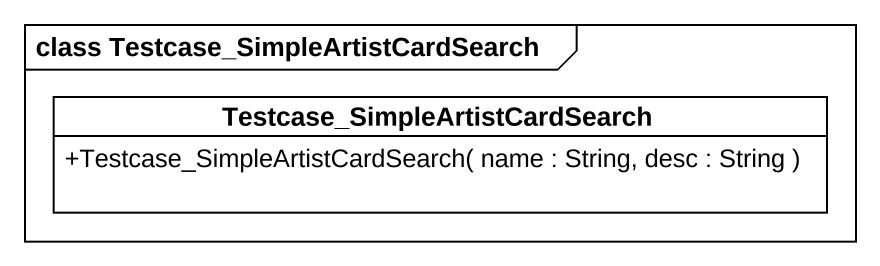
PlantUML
@startuml
mainframe class Testcase_SimpleArtistCardSearch
hide circle
hide empty members
skinparam classAttributeIconSize 0
class "Testcase_SimpleArtistCardSearch" as Testcase {
  +Testcase_SimpleArtistCardSearch( name : String, desc : String )
}
@enduml
